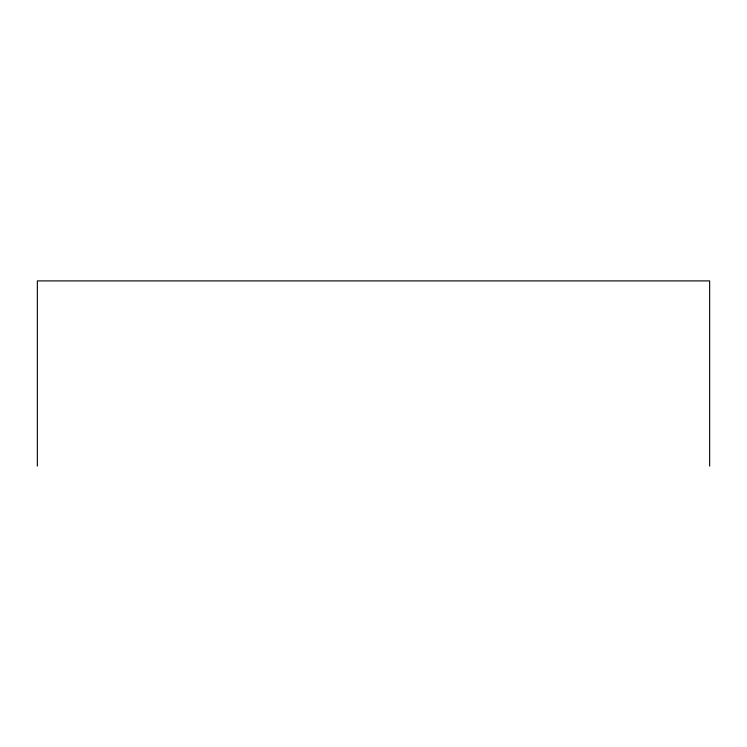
<?xml version="1.0" encoding="UTF-8"?>
<svg xmlns="http://www.w3.org/2000/svg" width="747" height="747" viewBox="0 0 747 747"><rect width="100%" height="100%" fill="white"/><g stroke="black" fill="none" stroke-linecap="round" stroke-linejoin="round"><path stroke-width="1.12" d="M709.65 466.1L709.65 280.9L37.35 280.9L37.35 466.1"/></g></svg>
